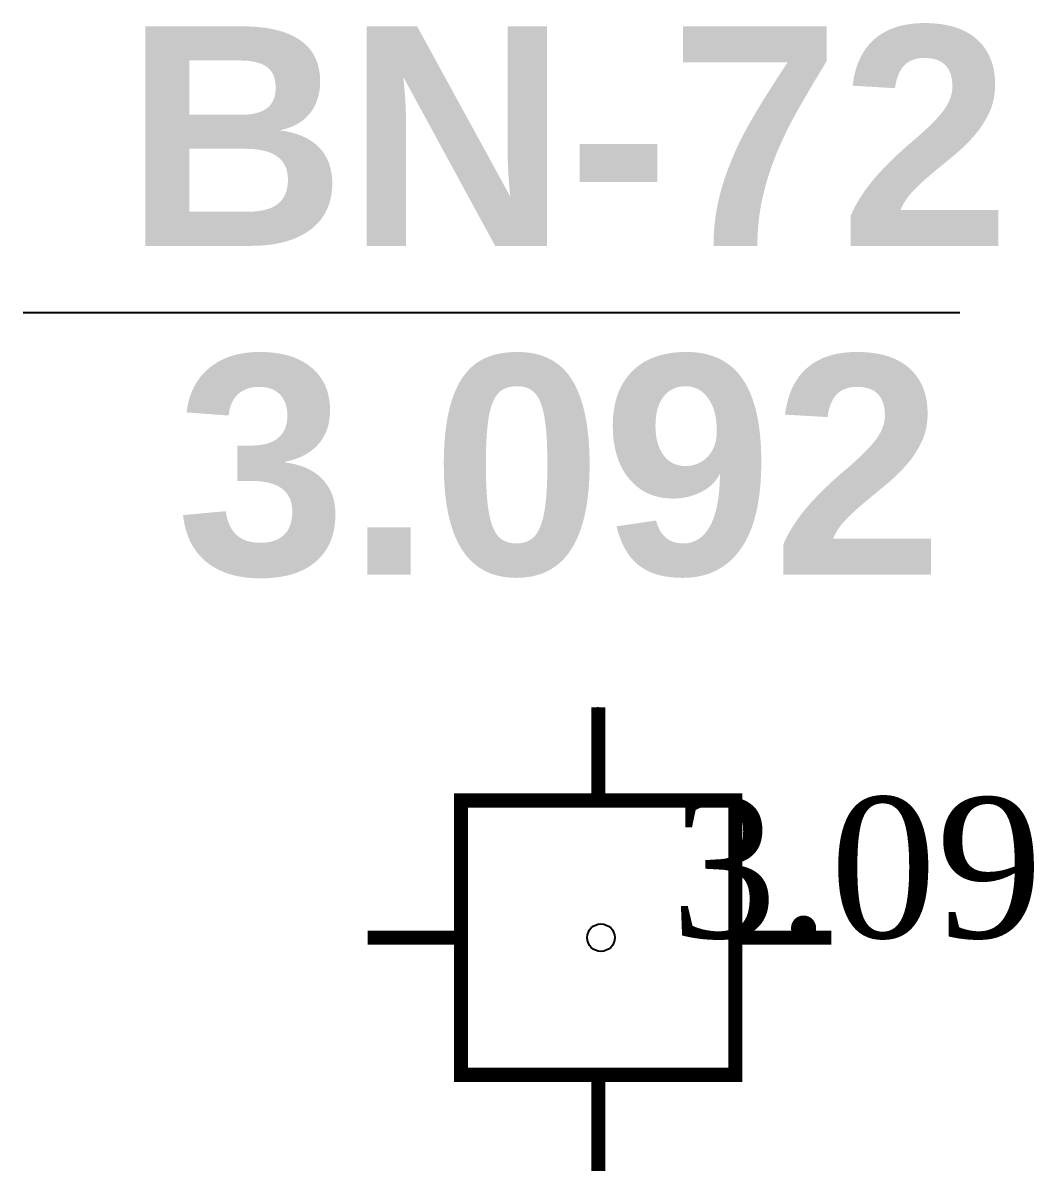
# Model space of a CAD drawing. Extents: x 22709 to 568895, y -41029 to 1932533.
# Drawn here: x 560355.1 to 560365.87, y 1931062.67 to 1931074.98 of the extents above; entities that cross this region are included whole.
import ezdxf

# ---------------------------------------------------------------- set-up
doc = ezdxf.new("R2010")
doc.units = ezdxf.units.MI
doc.header["$MEASUREMENT"] = 0
doc.layers.get('0').update_dxf_attribs({"color": 8, "linetype": 'CONTINUOUS'})
doc.layers.add('caodo tu nhien', color=8, linetype='CONTINUOUS', lineweight=13)
doc.layers.add('DCII', color=8, linetype='CONTINUOUS')
doc.styles.add('nha', font='VHARIALB.TTF', dxfattribs={"height": 1})
doc.styles.get("Standard").update_dxf_attribs({"font": 'vntimeh.shx'})

# ---------------------------------------------------------------- blocks, each defined once
blk = doc.blocks.new('ELLIPSE')
at = {"color": 0, "linetype": 'ByBlock'}
blk.add_circle((0, 0), 1, dxfattribs=at)
blk = doc.blocks.new('DCII')
at = {"layer": 'DCII', "linetype": 'Continuous'}
for p, q in [((563371.9973, 1962106.4006), (563371.9973, 1962107.0636)), ((563371.0223, 1962104.4506), (563371.0223, 1962106.4006)), ((563371.0223, 1962105.4256), (563370.3593, 1962105.4256)), ((563371.9973, 1962104.4506), (563371.9973, 1962103.7681))]:
    blk.add_line(p, q, dxfattribs=at)
at = {"layer": 'DCII', "linetype": 'Continuous', "const_width": 0.1}
for points in [[(563371.9973, 1962107.0636), (563371.9973, 1962106.4006)], [(563370.3593, 1962105.4256), (563371.0223, 1962105.4256)], [(563373.6548, 1962105.4256), (563372.9723, 1962105.4256)], [(563371.9973, 1962103.7681), (563371.9973, 1962104.4506)]]:
    blk.add_lwpolyline(points, dxfattribs=at)
blk.add_lwpolyline([(563371.0223, 1962106.4006), (563372.9723, 1962106.4006), (563372.9723, 1962104.4506), (563371.0223, 1962104.4506)], close=True, dxfattribs=at)
at = {"layer": 'DCII', "linetype": 'Continuous', "xscale": 0.0975019498728216, "yscale": 0.0975019498728216, "zscale": 1.95, "rotation": 359.99999986318}
blk.add_blockref('ELLIPSE', (563372.0168, 1962105.4256), dxfattribs=at)

msp = doc.modelspace()

# ---------------------------------------------------------------- linework, layer by layer
at = {"layer": 'DCII', "linetype": 'Continuous'}
msp.add_line((560355.098, 1931071.898), (560365.085, 1931071.898), dxfattribs=at)

# ---------------------------------------------------------------- block references
at = {"layer": 'DCII', "linetype": 'Continuous', "xscale": 1.5, "yscale": 1.5, "zscale": 1.5}
msp.add_blockref('DCII', (-284696.766, -1012092.903, 3.092), dxfattribs=at)

# ---------------------------------------------------------------- texts
at = {"layer": 'caodo tu nhien'}
msp.add_text('3.09', height=1.5, dxfattribs=at).set_placement((560362.003, 1931065.233))
at = {"layer": 'DCII', "linetype": 'Continuous', "style": 'nha'}
for s, p in [('BN-72', (560356.182, 1931072.61)), ('3.092', (560356.728, 1931069.104))]:
    msp.add_text(s, height=2.34, dxfattribs=at).set_placement(p)

doc.saveas('drawing.dxf')
